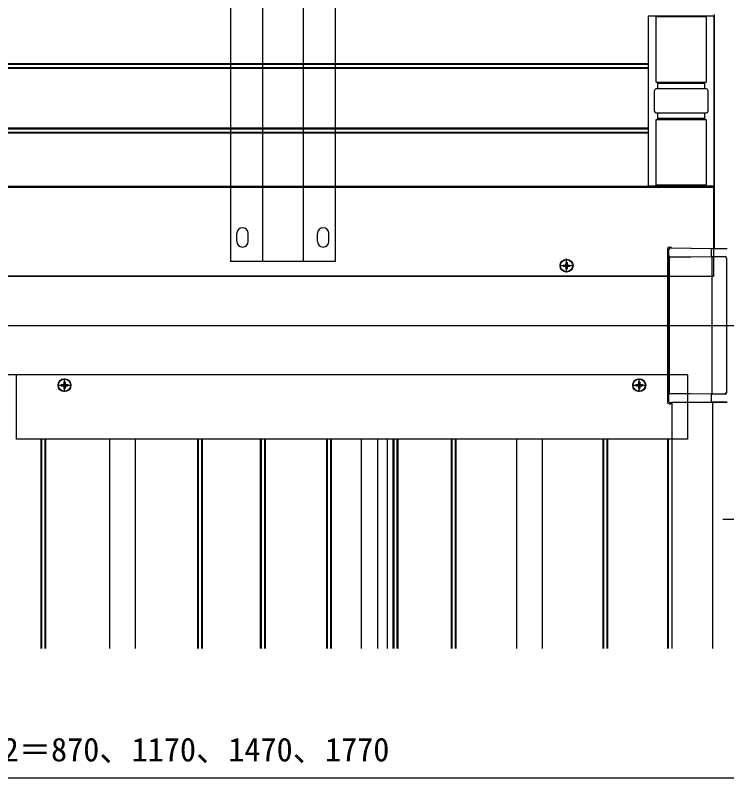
# Model space of a CAD drawing. Units: millimetres, scale not verified. Extents: x -875 to 875, y -1304 to 1297.
# Drawn here: x 192 to 632.7, y -168.2 to 303.8 of the extents above; entities that cross this region are included whole.
import ezdxf
from ezdxf.enums import TextEntityAlignment as Align

# ---------------------------------------------------------------- set-up
doc = ezdxf.new("R2010")
doc.units = ezdxf.units.MM
doc.header["$LTSCALE"] = 8
for name, color, linetype in [('0-4_YKK_12', 2, 'Continuous'), ('0-5_YKK_13', 4, 'Continuous'), ('0-7_YKK_D', 6, 'Continuous')]:
    doc.layers.add(name, color=color, linetype=linetype)
doc.styles.add('ＭＳ ゴシック', font='')
doc.styles.get('ＭＳ ゴシック').set_extended_font_data('MS Gothic')

msp = doc.modelspace()

# ---------------------------------------------------------------- linework, layer by layer
at = {"layer": '0-4_YKK_12'}
for p, q in [((325.25, 693.3), (325.25, 151.3)), ((345.25, 693.3), (345.25, 151.3)), ((370.25, 693.3), (370.25, 151.3)), ((390.25, 693.3), (390.25, 151.3)), ((625, 304.3), (625, 159.3)), ((121.5, 197.3), (624.5, 197.3)), ((329.25, 163.8), (329.25, 168.8)), ((336.25, 163.8), (336.25, 168.8)), ((379.25, 163.8), (379.25, 168.8)), ((386.25, 163.8), (386.25, 168.8)), ((390.25, 151.3), (325.25, 151.3)), ((596, 142.3), (86.5, 142.3)), ((-151, 111.8), (659, 111.8)), ((596, 81.3), (86.5, 81.3)), ((192.5, 81.3), (192.5, 41.3)), ((608.5, 81.3), (608.5, 41.3)), ((599, -88.2), (599, 64.002)), ((624, -88.2), (624, 64.3))]:
    msp.add_line(p, q, dxfattribs=at)
for points in [[(624.5, 197.3), (624.5, 159.3), (624.5, 142.3)], [(87.5, 142.3), (596, 142.3), (624.5, 142.3)], [(608.5, 81.3), (596, 81.3), (192.5, 81.3)], [(608.5, 41.3), (599, 41.3), (192.5, 41.3)]]:
    msp.add_lwpolyline(points, dxfattribs=at)
for centre in [(533.5, 148.8), (222.5, 74.8), (578.5, 74.8)]:
    msp.add_circle(centre, 4, dxfattribs=at)
for centre, start, end in [((332.75, 168.8), 0, 180), ((382.75, 168.8), 0, 180), ((332.75, 163.8), 180, 0), ((382.75, 163.8), 180, 0)]:
    msp.add_arc(centre, 3.5, start, end, dxfattribs=at)
at = {"layer": '0-5_YKK_13'}
for p, q in [((584, 302.8), (584, 198.8)), ((624.5, 303.3), (584.5, 303.3)), ((589, 262.3), (589, 303.3)), ((589, 303), (620, 303)), ((620, 303.3), (620, 262.3)), ((625, 198.8), (625, 302.8)), ((584, 273.8), (119.5, 273.8)), ((584, 273.3), (119.5, 273.3)), ((584, 271.3), (119.5, 271.3)), ((584, 270.8), (119.5, 270.8)), ((589, 262.3), (620, 262.3)), ((590, 258.3), (590, 262.3)), ((590, 261.8), (619, 261.8)), ((619, 262.3), (619, 258.3)), ((588, 244.3), (588, 257.3)), ((620, 258.3), (589, 258.3)), ((621, 257.3), (621, 244.3)), ((589, 243.3), (620, 243.3)), ((590, 239.3), (590, 243.3)), ((619, 243.3), (619, 239.3)), ((589, 198.3), (589, 239.3)), ((589, 239.3), (620, 239.3)), ((619, 239.8), (590, 239.8)), ((620, 239.3), (620, 198.3)), ((584, 233.8), (120.5, 233.8)), ((584, 233.3), (120.5, 233.3)), ((584, 231.3), (120.5, 231.3)), ((584, 230.8), (120.5, 230.8)), ((584.5, 198.3), (624.5, 198.3)), ((620, 198.6), (589, 198.6)), ((604.5, 197.3), (604.5, 198.3)), ((604.5, 197.8), (120.5, 197.8)), ((604.5, 197.3), (120.5, 197.3)), ((596, 159.28), (596, 64.32)), ((596.731, 158.549), (596.731, 155.143)), ((596.998, 160.279), (598, 160.279)), ((623.252, 159.235), (597.729, 159.547)), ((598, 160.279), (598.677, 159.602)), ((623.056, 158.237), (623.056, 155.455)), ((633, 159.235), (623.252, 159.235)), ((533.5, 144.65), (533.5, 152.95)), ((596.731, 155.143), (596.51, 154.922)), ((596.51, 154.922), (596.51, 68.678)), ((597.312, 69.588), (597.312, 154.012)), ((623.403, 154.299), (597.568, 153.983)), ((597.568, 153.983), (597.729, 154.144)), ((597.729, 154.144), (623.252, 154.457)), ((623.252, 154.457), (631.659, 154.457)), ((623.403, 154.299), (623.403, 69.301)), ((631.502, 154.3), (623.599, 154.3)), ((623.599, 69.3), (623.599, 154.3)), ((631.659, 154.457), (631.502, 154.3)), ((632.5, 153.302), (632.657, 153.459)), ((632.5, 153.302), (632.5, 70.298)), ((632.657, 153.459), (632.657, 70.141)), ((529.35, 148.8), (537.65, 148.8)), ((531.45, 149.15), (531.45, 148.45)), ((531.45, 149.15), (532.65, 149.15)), ((531.45, 148.45), (532.65, 148.45)), ((533.15, 150.85), (533.85, 150.85)), ((533.15, 150.85), (533.15, 149.65)), ((533.15, 147.95), (533.15, 146.75)), ((533.15, 146.75), (533.85, 146.75)), ((533.85, 150.85), (533.85, 149.65)), ((533.85, 147.95), (533.85, 146.75)), ((534.35, 149.15), (535.55, 149.15)), ((534.35, 148.45), (535.55, 148.45)), ((535.55, 149.15), (535.55, 148.45)), ((618.3, 111.8), (737.301, 111.8)), ((222.15, 76.85), (222.85, 76.85)), ((222.15, 76.85), (222.15, 75.65)), ((222.5, 70.65), (222.5, 78.95)), ((222.85, 76.85), (222.85, 75.65)), ((578.15, 76.85), (578.85, 76.85)), ((578.15, 76.85), (578.15, 75.65)), ((578.5, 70.65), (578.5, 78.95)), ((578.85, 76.85), (578.85, 75.65)), ((218.35, 74.8), (226.65, 74.8)), ((220.45, 75.15), (220.45, 74.45)), ((220.45, 75.15), (221.65, 75.15)), ((220.45, 74.45), (221.65, 74.45)), ((222.15, 73.95), (222.15, 72.75)), ((222.15, 72.75), (222.85, 72.75)), ((222.85, 73.95), (222.85, 72.75)), ((223.35, 75.15), (224.55, 75.15)), ((223.35, 74.45), (224.55, 74.45)), ((224.55, 75.15), (224.55, 74.45)), ((574.35, 74.8), (582.65, 74.8)), ((576.45, 75.15), (576.45, 74.45)), ((576.45, 75.15), (577.65, 75.15)), ((576.45, 74.45), (577.65, 74.45)), ((578.15, 73.95), (578.15, 72.75)), ((578.15, 72.75), (578.85, 72.75)), ((578.85, 73.95), (578.85, 72.75)), ((579.35, 75.15), (580.55, 75.15)), ((579.35, 74.45), (580.55, 74.45)), ((580.55, 75.15), (580.55, 74.45)), ((596.51, 68.678), (596.731, 68.457)), ((596.731, 68.457), (596.731, 65.051)), ((623.403, 69.301), (597.568, 69.617)), ((597.729, 69.456), (597.568, 69.617)), ((623.252, 69.143), (597.729, 69.456)), ((623.056, 68.145), (623.056, 65.363)), ((631.659, 69.143), (623.252, 69.143)), ((631.502, 69.3), (623.599, 69.3)), ((631.502, 69.3), (631.659, 69.143)), ((632.657, 70.141), (632.5, 70.298)), ((597.729, 64.053), (623.252, 64.365)), ((623.351, 64.3), (598.677, 63.998)), ((623.252, 64.365), (633, 64.365)), ((633, 64.3), (623.351, 64.3)), ((208, -88.2), (208, 41.3)), ((208.5, -88.2), (208.5, 41.3)), ((210.5, -88.2), (210.5, 41.3)), ((211, -88.2), (211, 41.3)), ((250.5, -88.2), (250.5, 41.3)), ((266.5, -88.2), (266.5, 41.3)), ((305, -88.2), (305, 41.3)), ((305.5, -88.2), (305.5, 41.3)), ((307.5, -88.2), (307.5, 41.3)), ((308, -88.2), (308, 41.3)), ((344, -88.2), (344, 41.3)), ((344.5, -88.2), (344.5, 41.3)), ((346.5, -88.2), (346.5, 41.3)), ((347, -88.2), (347, 41.3)), ((385, -88.2), (385, 41.3)), ((385.5, -88.2), (385.5, 41.3)), ((387.5, -88.2), (387.5, 41.3)), ((388, -88.2), (388, 41.3)), ((406.5, -88.2), (406.5, 41.3)), ((416.666, -88.2), (416.666, 41.3)), ((422.666, -88.2), (422.666, 41.3)), ((426.166, -88.2), (426.166, 41.3)), ((426.666, -88.2), (426.666, 41.3)), ((428.666, -88.2), (428.666, 41.3)), ((429.166, -88.2), (429.166, 41.3)), ((462.166, -88.2), (462.166, 41.3)), ((462.666, -88.2), (462.666, 41.3)), ((464.666, -88.2), (464.666, 41.3)), ((465.166, -88.2), (465.166, 41.3)), ((502.666, -88.2), (502.666, 41.3)), ((518.666, -88.2), (518.666, 41.3)), ((556.166, -88.2), (556.166, 41.3)), ((556.666, -88.2), (556.666, 41.3)), ((558.666, -88.2), (558.666, 41.3)), ((559.166, -88.2), (559.166, 41.3)), ((596.166, -88.2), (596.166, 41.3)), ((596.666, -88.2), (596.666, 41.3)), ((630.3, -8.2), (729.3, -8.2))]:
    msp.add_line(p, q, dxfattribs=at)
for points in [[(633, 159.3), (623.351, 159.3), (598.677, 159.602)], [(596.998, 63.321), (598, 63.321), (598.677, 63.998)]]:
    msp.add_lwpolyline(points, dxfattribs=at)
for centre in [(533.5, 148.8), (222.5, 74.8), (578.5, 74.8)]:
    msp.add_circle(centre, 3.75, dxfattribs=at)
for centre, radius, start, end in [((584.5, 302.8), 0.5, 90, 180), ((624.5, 302.8), 0.5, 0, 90), ((589, 257.3), 1, 90, 180), ((620, 257.3), 1, 0, 90), ((589, 244.3), 1, 180, 270), ((620, 244.3), 1, 270, 0), ((584.5, 198.8), 0.5, 180, 270), ((624.5, 198.8), 0.5, 270, 0), ((597.734, 158.545), 1.002, 90.24971, 179.75029), ((624.667, 158.439), 1.624, 150.62841, 187.13954), ((597.734, 155.147), 1.002, 180.24971, 269.75029), ((624.667, 155.253), 1.624, 172.86046, 209.37159), ((532.65, 149.65), 0.5, 270, 0), ((532.65, 147.95), 0.5, 0, 90), ((534.35, 149.65), 0.5, 180, 270), ((534.35, 147.95), 0.5, 90, 180), ((221.65, 75.65), 0.5, 270, 0), ((223.35, 75.65), 0.5, 180, 270), ((577.65, 75.65), 0.5, 270, 0), ((579.35, 75.65), 0.5, 180, 270), ((221.65, 73.95), 0.5, 0, 90), ((223.35, 73.95), 0.5, 90, 180), ((577.65, 73.95), 0.5, 0, 90), ((579.35, 73.95), 0.5, 90, 180), ((597.734, 68.453), 1.002, 90.24971, 179.75029), ((624.667, 68.347), 1.624, 150.62841, 187.13954), ((597.734, 65.055), 1.002, 180.24971, 269.75029), ((624.667, 65.161), 1.624, 172.86046, 209.37159)]:
    msp.add_arc(centre, radius, start, end, dxfattribs=at)
for centre, major_axis, ratio, start_param, end_param in [((597.002, 159.277), (-0.71, 0.71), 0.99628, 5.4996506, 7.06672), ((597.508, 154.922), (0.935, -0.387), 0.917237, 3.5657667, 4.878081), ((597.572, 154.985), (0.912, 0.454), 0.980003, 4.000319, 4.2550742), ((623.599, 154.239), (1, 0), 0.061163, 1.5707963, 1.7681919), ((631.498, 153.298), (0.71, 0.71), 0.99628, 5.4996506, 7.06672), ((631.651, 153.451), (0.715, 0.715), 0.988936, 5.4996506, 7.06672), ((597.508, 68.678), (0.935, 0.387), 0.917237, 1.4051043, 2.7174186), ((597.572, 68.615), (0.912, -0.454), 0.980003, 2.0281111, 2.2828663), ((623.599, 69.361), (1, 0), 0.061163, 4.5149934, 4.712389), ((631.498, 70.302), (0.71, -0.71), 0.99628, 5.4996506, 7.06672), ((631.651, 70.149), (-0.715, 0.715), 0.988936, 2.358058, 3.9251274), ((597.002, 64.323), (-0.71, -0.71), 0.99628, 5.4996506, 7.06672)]:
    msp.add_ellipse(centre, major_axis=major_axis, ratio=ratio, start_param=start_param, end_param=end_param, dxfattribs=at)
at = {"layer": '0-7_YKK_D'}
msp.add_line((49, -168.2), (639, -168.2), dxfattribs=at)

# ---------------------------------------------------------------- texts
at = {"layer": '0-7_YKK_D', "style": 'ＭＳ ゴシック'}
msp.add_text('D2＝870、1170、1470、1770', height=14.66, dxfattribs=at).set_placement((174.227, -162.473), align=Align.BOTTOM_LEFT)

doc.saveas('drawing.dxf')
